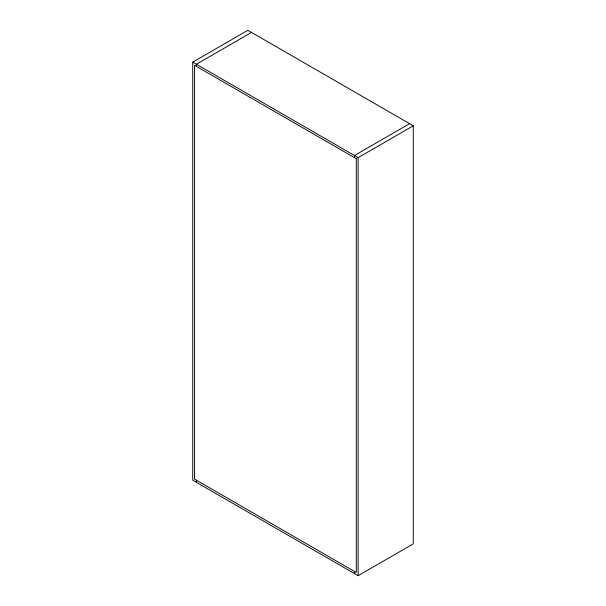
<?xml version="1.0" encoding="UTF-8"?>
<svg xmlns="http://www.w3.org/2000/svg" width="606" height="606" viewBox="0 0 606 606"><rect width="100%" height="100%" fill="white"/><g stroke="black" fill="none" stroke-linecap="round" stroke-linejoin="round"><path stroke-width="0.91" d="M192.731 62.13L247.862 30.3L413.269 125.798L413.269 543.87L358.138 575.7L192.731 480.202L192.731 62.13L358.138 157.628L413.269 125.798M251.543 32.421L196.405 64.251L196.405 66.38M409.595 123.677L354.457 155.507L354.457 157.628M358.138 157.628L358.138 575.7M354.457 571.458L354.457 573.579M196.405 480.202L196.405 482.323M356.298 158.689L194.564 65.319L194.564 479.141L356.298 572.518L356.298 158.689"/></g></svg>
